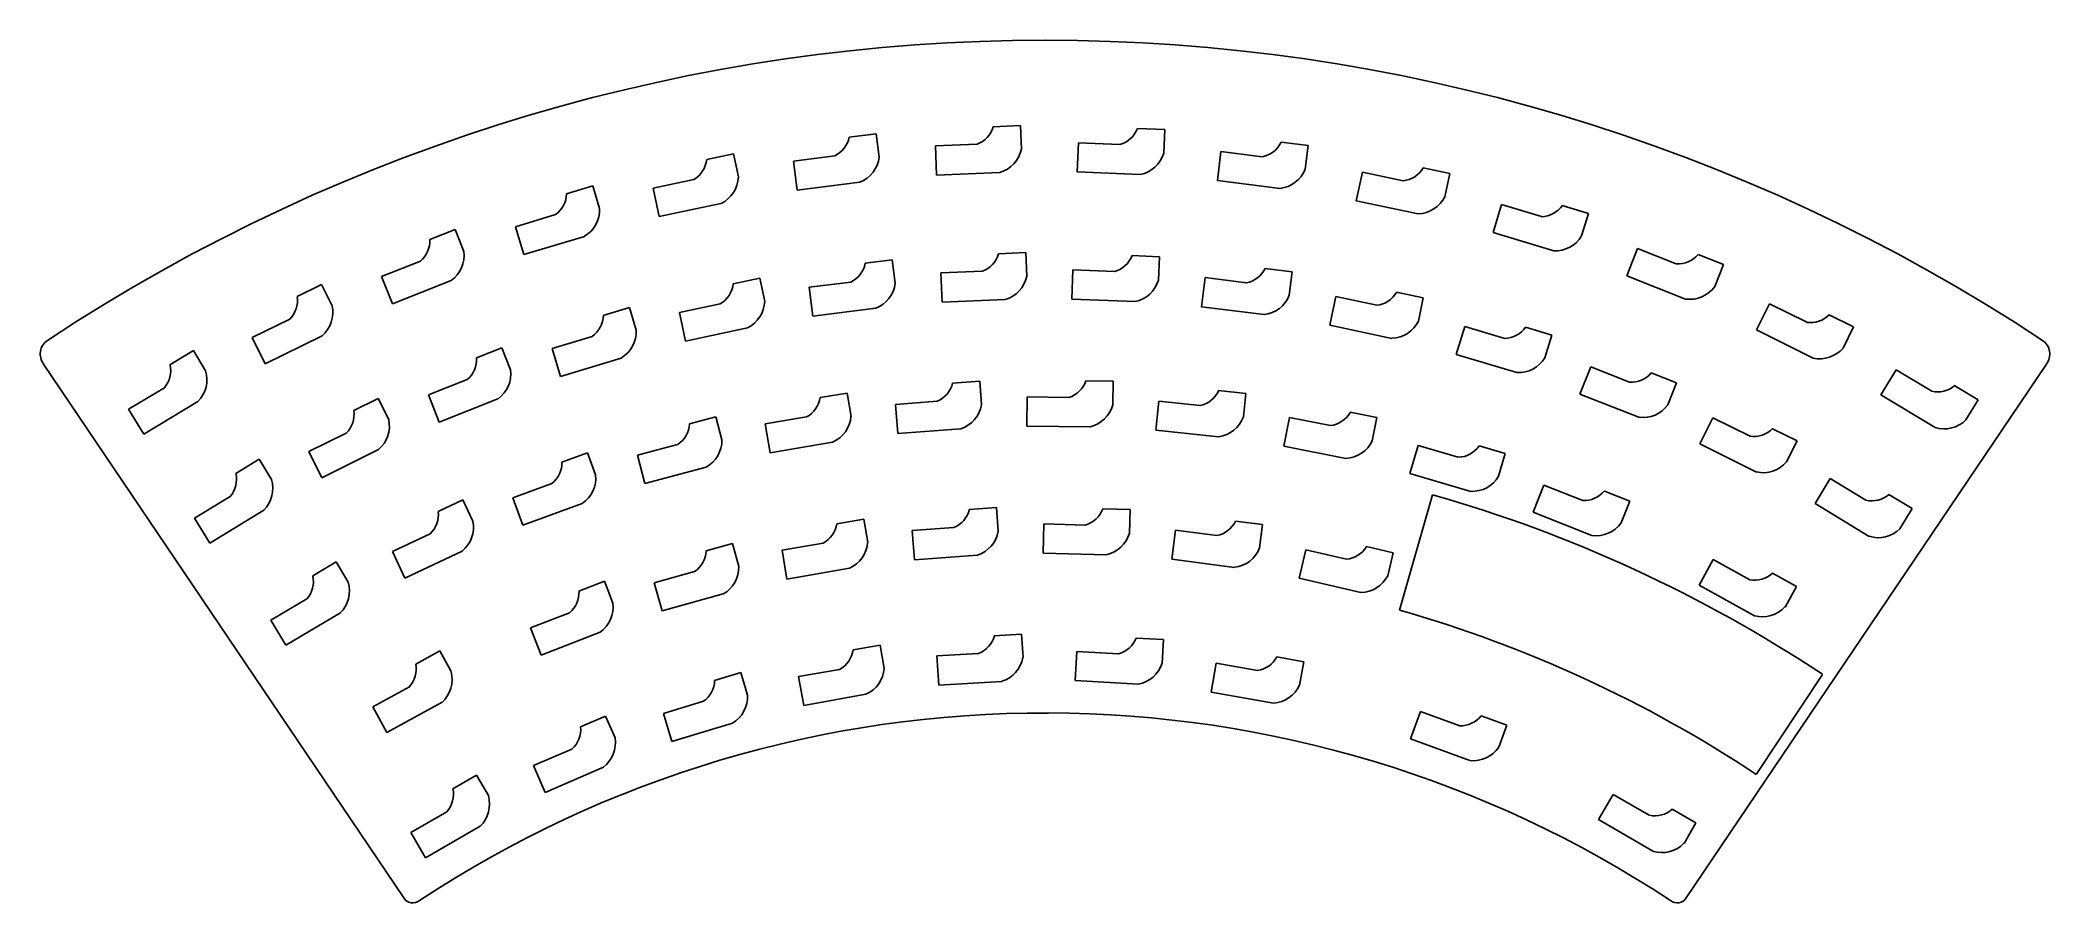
# Model space of a CAD drawing. Header units: millimetres. Extents: x -129 to 129, y 121 to 232.
import ezdxf

# ---------------------------------------------------------------- set-up
doc = ezdxf.new("R2010")
doc.units = ezdxf.units.MM

msp = doc.modelspace()

# ---------------------------------------------------------------- linework, layer by layer
at = {"color": 7, "linetype": 'Continuous', "lineweight": 25}
for p, q in [((-21.64, 220.03), (-25.11, 219.59)), ((-21.26, 217.03), (-21.64, 220.03)), ((-3.15, 221.07), (-6.65, 220.92)), ((-3.02, 218.05), (-3.15, 221.07)), ((15.36, 220.56), (11.86, 220.71)), ((15.23, 217.53), (15.36, 220.56)), ((-39.97, 217.45), (-43.4, 216.72)), ((-39.34, 214.49), (-39.97, 217.45)), ((-26.98, 217.19), (-32.28, 216.52)), ((-8.71, 218.69), (-14.05, 218.46)), ((-14.05, 218.46), (-13.9, 214.71)), ((4.28, 218.87), (4.12, 215.12)), ((9.62, 218.65), (4.28, 218.87)), ((22.58, 217.75), (22.11, 214.02)), ((27.88, 217.08), (22.58, 217.75)), ((33.76, 218.5), (30.29, 218.94)), ((33.38, 215.5), (33.76, 218.5)), ((-45.06, 214.17), (-50.29, 213.06)), ((-32.28, 216.52), (-31.81, 212.8)), ((-13.9, 214.71), (-5.78, 215.06)), ((4.12, 215.12), (12.23, 214.79)), ((22.11, 214.02), (30.16, 213.01)), ((40.72, 215.09), (39.94, 211.42)), ((45.95, 213.98), (40.72, 215.09)), ((51.93, 214.91), (48.5, 215.64)), ((51.3, 211.95), (51.93, 214.91)), ((-58.03, 213.34), (-61.38, 212.33)), ((-57.15, 210.44), (-58.03, 213.34)), ((-50.29, 213.06), (-49.51, 209.39)), ((-31.81, 212.8), (-23.76, 213.82)), ((39.94, 211.42), (47.88, 209.74)), ((-62.82, 209.65), (-67.94, 208.1)), ((-49.51, 209.39), (-41.57, 211.08)), ((58.57, 210.93), (57.49, 207.34)), ((63.7, 209.39), (58.57, 210.93)), ((69.73, 209.81), (66.37, 210.82)), ((68.85, 206.91), (69.73, 209.81)), ((-75.68, 207.74), (-78.94, 206.45)), ((-74.56, 204.92), (-75.68, 207.74)), ((-67.94, 208.1), (-66.86, 204.51)), ((-66.86, 204.51), (-59.08, 206.86)), ((57.49, 207.34), (65.26, 204.99)), ((-19.59, 203.84), (-23.07, 203.4)), ((-19.21, 200.84), (-19.59, 203.84)), ((-2.47, 204.77), (-5.97, 204.62)), ((-2.34, 201.74), (-2.47, 204.77)), ((14.68, 204.25), (11.18, 204.4)), ((14.55, 201.23), (14.68, 204.25)), ((76.02, 205.29), (74.64, 201.8)), ((80.99, 203.32), (76.02, 205.29)), ((87.04, 203.24), (83.78, 204.53)), ((-80.14, 203.66), (-85.12, 201.69)), ((-85.12, 201.69), (-83.73, 198.2)), ((-83.73, 198.2), (-76.19, 201.19)), ((-36.58, 201.49), (-40.01, 200.76)), ((-35.95, 198.52), (-36.58, 201.49)), ((-8.02, 202.38), (-13.37, 202.16)), ((-13.37, 202.16), (-13.21, 198.41)), ((3.59, 202.57), (3.44, 198.82)), ((8.94, 202.34), (3.59, 202.57)), ((20.53, 201.56), (20.06, 197.83)), ((25.84, 200.89), (20.53, 201.56)), ((31.72, 202.31), (28.24, 202.75)), ((31.34, 199.3), (31.72, 202.31)), ((74.64, 201.8), (82.19, 198.81)), ((85.92, 200.42), (87.04, 203.24)), ((-92.8, 200.68), (-95.93, 199.12)), ((-91.45, 197.96), (-92.8, 200.68)), ((-24.93, 201), (-30.24, 200.33)), ((-30.24, 200.33), (-29.77, 196.61)), ((-13.21, 198.41), (-5.1, 198.75)), ((3.44, 198.82), (11.55, 198.48)), ((37.32, 199.13), (36.54, 195.46)), ((42.56, 198.02), (37.32, 199.13)), ((48.53, 198.95), (45.11, 199.68)), ((47.9, 195.98), (48.53, 198.95)), ((-96.9, 196.24), (-101.7, 193.86)), ((-53.31, 197.72), (-56.67, 196.71)), ((-52.44, 194.82), (-53.31, 197.72)), ((-41.66, 198.21), (-46.9, 197.1)), ((-46.9, 197.1), (-46.12, 193.42)), ((-29.77, 196.61), (-21.71, 197.63)), ((20.06, 197.83), (28.12, 196.82)), ((92.93, 198.21), (91.26, 194.85)), ((97.72, 195.83), (92.93, 198.21)), ((103.74, 195.24), (100.6, 196.8)), ((-101.7, 193.86), (-100.03, 190.5)), ((-100.03, 190.5), (-92.75, 194.11)), ((-58.1, 194.03), (-63.22, 192.48)), ((-46.12, 193.42), (-38.17, 195.12)), ((36.54, 195.46), (44.49, 193.77)), ((53.86, 195.31), (52.77, 191.72)), ((58.98, 193.76), (53.86, 195.31)), ((65.01, 194.19), (61.66, 195.2)), ((64.14, 191.29), (65.01, 194.19)), ((91.26, 194.85), (98.54, 191.24)), ((102.39, 192.53), (103.74, 195.24)), ((-109.26, 192.21), (-112.26, 190.39)), ((-107.69, 189.62), (-109.26, 192.21)), ((-69.67, 192.57), (-72.93, 191.28)), ((-68.56, 189.75), (-69.67, 192.57)), ((-63.22, 192.48), (-62.14, 188.89)), ((-62.14, 188.89), (-54.37, 191.24)), ((52.77, 191.72), (60.55, 189.37)), ((-128.48, 190.48), (-82.27, 121.97)), ((-74.13, 188.49), (-79.11, 186.52)), ((-8.36, 188.28), (-11.85, 188.02)), ((-8.13, 185.26), (-8.36, 188.28)), ((8.74, 188.27), (5.24, 188.32)), ((8.7, 185.24), (8.74, 188.27)), ((70.01, 190.12), (68.63, 186.63)), ((74.99, 188.15), (70.01, 190.12)), ((81.03, 188.07), (77.77, 189.36)), ((82.27, 121.97), (128.48, 190.48)), ((109.19, 189.75), (107.25, 186.54)), ((113.77, 186.98), (109.19, 189.75)), ((-112.98, 187.44), (-117.56, 184.67)), ((-115.62, 181.46), (-108.67, 185.67)), ((-85.54, 186.06), (-88.68, 184.5)), ((-84.19, 183.35), (-85.54, 186.06)), ((-79.11, 186.52), (-77.73, 183.03)), ((-77.73, 183.03), (-70.18, 186.02)), ((-25.39, 186.75), (-28.84, 186.17)), ((-24.88, 183.76), (-25.39, 186.75)), ((-13.83, 185.71), (-19.17, 185.3)), ((-2.29, 186.27), (-2.34, 182.52)), ((3.06, 186.2), (-2.29, 186.27)), ((14.6, 185.71), (14.21, 181.98)), ((19.92, 185.15), (14.6, 185.71)), ((25.77, 186.7), (22.28, 187.07)), ((25.45, 183.69), (25.77, 186.7)), ((68.63, 186.63), (76.18, 183.64)), ((79.92, 185.25), (81.03, 188.07)), ((107.25, 186.54), (114.2, 182.33)), ((119.72, 185.89), (116.72, 187.7)), ((118.15, 183.3), (119.72, 185.89)), ((-117.56, 184.67), (-115.62, 181.46)), ((-42.21, 183.68), (-45.6, 182.79)), ((-41.44, 180.75), (-42.21, 183.68)), ((-30.6, 183.69), (-35.88, 182.8)), ((-19.17, 185.3), (-18.88, 181.55)), ((31.37, 183.62), (30.64, 179.94)), ((36.62, 182.58), (31.37, 183.62)), ((42.58, 183.6), (39.14, 184.28)), ((41.99, 180.62), (42.58, 183.6)), ((85.67, 183.59), (84, 180.23)), ((90.47, 181.21), (85.67, 183.59)), ((-89.65, 181.62), (-94.44, 179.24)), ((-35.88, 182.8), (-35.25, 179.1)), ((-18.88, 181.55), (-10.78, 182.18)), ((-2.34, 182.52), (5.78, 182.41)), ((14.21, 181.98), (22.28, 181.13)), ((96.49, 180.63), (93.35, 182.18)), ((95.14, 177.91), (96.49, 180.63)), ((-100.81, 178.25), (-103.81, 176.43)), ((-99.24, 175.66), (-100.81, 178.25)), ((-94.44, 179.24), (-92.77, 175.88)), ((-92.77, 175.88), (-85.5, 179.49)), ((-58.68, 179.1), (-61.98, 177.9)), ((-57.65, 176.25), (-58.68, 179.1)), ((-47.13, 180.16), (-52.3, 178.79)), ((-52.3, 178.79), (-51.34, 175.16)), ((-35.25, 179.1), (-27.25, 180.45)), ((30.64, 179.94), (38.61, 178.37)), ((47.88, 180.03), (46.82, 176.42)), ((53.02, 178.51), (47.88, 180.03)), ((59.05, 178.98), (55.68, 179.97)), ((58.19, 176.08), (59.05, 178.98)), ((84, 180.23), (91.28, 176.62)), ((-51.34, 175.16), (-43.49, 177.24)), ((46.82, 176.42), (54.62, 174.13)), ((100.74, 175.78), (98.79, 172.57)), ((105.31, 173.01), (100.74, 175.78)), ((-104.53, 173.48), (-109.11, 170.71)), ((-74.68, 173.04), (-77.85, 171.55)), ((-73.39, 170.3), (-74.68, 173.04)), ((-63.26, 175.15), (-68.29, 173.32)), ((-68.29, 173.32), (-67, 169.79)), ((45.49, 158.91), (49.73, 173.71)), ((64, 174.94), (62.62, 171.45)), ((68.98, 172.97), (64, 174.94)), ((75.02, 172.89), (71.77, 174.18)), ((73.91, 170.08), (75.02, 172.89)), ((111.26, 171.92), (108.26, 173.73)), ((-109.11, 170.71), (-107.16, 167.5)), ((-107.16, 167.5), (-100.22, 171.71)), ((-67, 169.79), (-59.37, 172.57)), ((-23.26, 170.58), (-26.72, 169.98)), ((-22.75, 167.6), (-23.26, 170.58)), ((-6.21, 172.05), (-9.7, 171.8)), ((-5.99, 169.03), (-6.21, 172.05)), ((10.91, 171.81), (7.41, 171.91)), ((10.83, 168.79), (10.91, 171.81)), ((27.92, 169.88), (24.45, 170.33)), ((62.62, 171.45), (70.17, 168.47)), ((98.79, 172.57), (105.74, 168.36)), ((109.69, 169.33), (111.26, 171.92)), ((-78.87, 168.69), (-83.72, 166.41)), ((-11.69, 169.5), (-17.03, 169.12)), ((-17.03, 169.12), (-16.76, 165.37)), ((-0.15, 169.97), (-0.25, 166.22)), ((5.2, 169.82), (-0.15, 169.97)), ((16.74, 169.15), (16.26, 165.42)), ((22.04, 168.47), (16.74, 169.15)), ((27.54, 166.88), (27.92, 169.88)), ((-90.93, 165.08), (-93.95, 163.29)), ((-89.39, 162.48), (-90.93, 165.08)), ((-83.72, 166.41), (-82.12, 163.02)), ((-82.12, 163.02), (-74.77, 166.48)), ((-40.09, 167.43), (-43.47, 166.49)), ((-39.28, 164.51), (-40.09, 167.43)), ((-28.47, 167.5), (-33.74, 166.59)), ((-33.74, 166.59), (-33.1, 162.89)), ((-16.76, 165.37), (-8.66, 165.96)), ((-0.25, 166.22), (7.87, 166)), ((16.26, 165.42), (24.31, 164.39)), ((33.45, 166.65), (32.61, 162.99)), ((38.67, 165.44), (33.45, 166.65)), ((44.66, 166.27), (41.24, 167.05)), ((43.98, 163.32), (44.66, 166.27)), ((85.73, 165.39), (83.92, 162.1)), ((90.42, 162.8), (85.73, 165.39)), ((-56.52, 162.62), (-59.79, 161.35)), ((-55.43, 159.79), (-56.52, 162.62)), ((-44.96, 163.84), (-50.12, 162.41)), ((-33.1, 162.89), (-25.1, 164.28)), ((32.61, 162.99), (40.52, 161.17)), ((96.4, 161.95), (93.33, 163.64)), ((-94.7, 160.35), (-99.3, 157.61)), ((-50.12, 162.41), (-49.12, 158.8)), ((-49.12, 158.8), (-41.29, 160.97)), ((83.92, 162.1), (91.03, 158.18)), ((94.94, 159.3), (96.4, 161.95)), ((-99.3, 157.61), (-97.38, 154.39)), ((-97.38, 154.39), (-90.4, 158.54)), ((-61.01, 158.57), (-66, 156.63)), ((-66, 156.63), (-64.64, 153.13)), ((-64.64, 153.13), (-57.07, 156.07)), ((-3, 155.82), (-6.5, 155.62)), ((-2.82, 152.8), (-3, 155.82)), ((15.2, 155.11), (11.7, 155.31)), ((15.02, 152.08), (15.2, 155.11)), ((-77.64, 153.66), (-80.71, 151.97)), ((-76.18, 151.01), (-77.64, 153.66)), ((-21.16, 154.41), (-24.61, 153.8)), ((-20.63, 151.43), (-21.16, 154.41)), ((-8.52, 153.35), (-13.86, 153.03)), ((-13.86, 153.03), (-13.64, 149.29)), ((4.09, 153.6), (3.87, 149.86)), ((9.43, 153.29), (4.09, 153.6)), ((33.19, 152.28), (29.74, 152.89)), ((32.66, 149.29), (33.19, 152.28)), ((-39.03, 150.88), (-42.39, 149.87)), ((-38.16, 147.98), (-39.03, 150.88)), ((-26.35, 151.3), (-31.62, 150.37)), ((-31.62, 150.37), (-30.96, 146.67)), ((-13.64, 149.29), (-5.53, 149.76)), ((3.87, 149.86), (11.98, 149.39)), ((21.98, 152.08), (21.33, 148.38)), ((27.25, 151.14), (21.98, 152.08)), ((91.25, 137.82), (99.75, 150.66)), ((-81.55, 149.05), (-86.24, 146.47)), ((-84.43, 143.18), (-77.32, 147.1)), ((-43.82, 147.2), (-48.95, 145.65)), ((-30.96, 146.67), (-22.97, 148.1)), ((21.33, 148.38), (29.33, 146.97)), ((-86.24, 146.47), (-84.43, 143.18)), ((-56.37, 145.3), (-59.58, 143.91)), ((-55.16, 142.52), (-56.37, 145.3)), ((-48.95, 145.65), (-47.86, 142.06)), ((-47.86, 142.06), (-40.09, 144.4)), ((48.18, 145.91), (46.89, 142.38)), ((53.21, 144.07), (48.18, 145.91)), ((59.26, 144.15), (55.97, 145.35)), ((46.89, 142.38), (54.52, 139.6)), ((58.22, 141.3), (59.26, 144.15)), ((-60.7, 141.08), (-65.61, 138.95)), ((-72.93, 137.73), (-75.96, 135.97)), ((-71.41, 135.11), (-72.93, 137.73)), ((-65.61, 138.95), (-64.11, 135.51)), ((-64.11, 135.51), (-56.66, 138.74)), ((72.91, 135.26), (71.02, 132.02)), ((77.53, 132.57), (72.91, 135.26)), ((-76.74, 133.03), (-81.37, 130.35)), ((71.02, 132.02), (78.05, 127.94)), ((83.5, 131.59), (80.47, 133.35)), ((81.98, 128.97), (83.5, 131.59)), ((-81.37, 130.35), (-79.48, 127.1)), ((-79.48, 127.1), (-72.46, 131.18))]:
    msp.add_line(p, q, dxfattribs=at)
for centre, radius, start, end in [((0, 0.17), 231.86, 56.4951, 123.5023), ((-28.44, 220.25), 3.39, 295.5601, 348.8925), ((-9.91, 221.85), 3.39, 290.7601, 344.0925), ((8.69, 221.9), 3.39, 285.9601, 339.2925), ((-46.77, 217.09), 3.39, 300.3601, 353.6925), ((-25.18, 217.5), 3.95, 291.1336, 353.0645), ((-6.89, 218.85), 3.95, 286.3336, 348.2645), ((11.44, 218.66), 3.95, 281.5336, 343.4645), ((27.23, 220.4), 3.39, 281.1601, 334.4925), ((-43.29, 214.63), 3.95, 295.9336, 357.8645), ((29.7, 216.93), 3.95, 276.7336, 338.6645), ((45.58, 217.35), 3.39, 276.3601, 329.6925), ((-64.77, 212.42), 3.39, 305.1601, 358.4925), ((47.75, 213.69), 3.95, 271.9336, 333.8645), ((-61.1, 210.26), 3.95, 300.7336, 2.6645), ((63.6, 212.77), 3.39, 271.5601, 324.8925), ((-82.32, 206.25), 3.39, 309.9601, 3.2925), ((65.46, 208.94), 3.95, 267.1336, 329.0645), ((-78.48, 204.41), 3.95, 305.5336, 7.4645), ((-9.22, 205.55), 3.39, 290.7601, 344.0925), ((8.01, 205.6), 3.39, 285.9601, 339.2925), ((81.18, 206.7), 3.39, 266.7601, 320.0925), ((-26.39, 204.05), 3.39, 295.5601, 348.8925), ((-6.21, 202.54), 3.95, 286.3336, 348.2645), ((10.76, 202.35), 3.95, 281.5336, 343.4645), ((25.18, 204.21), 3.39, 281.1601, 334.4925), ((-99.29, 198.64), 3.39, 314.7601, 8.0925), ((-43.37, 201.13), 3.39, 300.3601, 353.6925), ((-39.9, 198.67), 3.95, 295.9336, 357.8645), ((-23.14, 201.31), 3.95, 291.1336, 353.0645), ((27.65, 200.74), 3.95, 276.7336, 338.6645), ((42.18, 201.38), 3.39, 276.3601, 329.6925), ((82.72, 202.73), 3.95, 262.3336, 324.2645), ((-95.31, 197.12), 3.95, 310.3336, 12.2645), ((-60.05, 196.8), 3.39, 305.1601, 358.4925), ((44.36, 197.73), 3.95, 271.9336, 333.8645), ((98.2, 199.18), 3.39, 261.9601, 315.2925), ((-126.8, 191.76), 2.11, 123.9901, 217.2543), ((-56.39, 194.64), 3.95, 300.7336, 2.6645), ((58.89, 197.15), 3.39, 271.5601, 324.8925), ((126.8, 191.76), 2.11, 322.6991, 55.7699), ((-76.31, 191.08), 3.39, 309.9601, 3.2925), ((60.74, 193.32), 3.95, 267.1336, 329.0645), ((99.39, 195.1), 3.95, 257.5336, 319.4645), ((-115.56, 189.64), 3.39, 319.5601, 12.8925), ((-111.47, 188.46), 3.95, 315.1336, 17.0645), ((-72.47, 189.24), 3.95, 305.5336, 7.4645), ((2.04, 189.42), 3.39, 287.5601, 340.8925), ((75.18, 191.53), 3.39, 266.7601, 320.0925), ((-32.19, 186.68), 3.39, 297.9601, 351.2925), ((-15.14, 188.83), 3.39, 292.7601, 346.0925), ((19.2, 188.46), 3.39, 282.3601, 335.6925), ((114.52, 190.28), 3.39, 257.1601, 310.4925), ((-92.03, 184.03), 3.39, 314.7601, 8.0925), ((-88.06, 182.51), 3.95, 310.3336, 12.2645), ((-28.83, 184.08), 3.95, 293.5336, 355.4645), ((-12.02, 185.93), 3.95, 288.3336, 350.2645), ((4.88, 186.26), 3.95, 283.1336, 345.0645), ((21.74, 185.05), 3.95, 277.9336, 339.8645), ((36.2, 185.94), 3.39, 277.1601, 330.4925), ((76.71, 187.56), 3.95, 262.3336, 324.2645), ((115.37, 186.11), 3.95, 252.7336, 314.6645), ((-48.98, 182.99), 3.39, 303.1601, 356.4925), ((-45.39, 180.71), 3.95, 298.7336, 0.6645), ((38.42, 182.32), 3.95, 272.7336, 334.6645), ((90.94, 184.57), 3.39, 261.9601, 315.2925), ((-65.36, 177.8), 3.39, 308.3601, 1.6925), ((52.9, 181.9), 3.39, 271.9601, 325.2925), ((92.13, 180.48), 3.95, 257.5336, 319.4645), ((-107.11, 175.68), 3.39, 319.5601, 12.8925), ((-103.02, 174.5), 3.95, 315.1336, 17.0645), ((-61.58, 175.85), 3.95, 303.9336, 5.8645), ((54.79, 178.08), 3.95, 267.5336, 329.4645), ((0.35, 0.76), 179.86, 56.4529, 74.0653), ((69.17, 176.36), 3.39, 266.7601, 320.0925), ((106.07, 176.31), 3.39, 257.1601, 310.4925), ((-81.21, 171.15), 3.39, 313.5601, 6.8925), ((-77.27, 169.54), 3.95, 309.1336, 11.0645), ((-12.98, 172.63), 3.39, 292.4601, 345.7925), ((4.23, 173.06), 3.39, 286.7601, 340.0925), ((21.39, 171.79), 3.39, 281.0601, 334.3925), ((-30.07, 170.48), 3.39, 298.1601, 351.4925), ((-26.69, 167.89), 3.95, 293.7336, 355.6645), ((-9.88, 169.71), 3.95, 288.0336, 349.9645), ((7.02, 169.86), 3.95, 282.3336, 344.2645), ((70.7, 172.39), 3.95, 262.3336, 324.2645), ((106.91, 172.14), 3.95, 252.7336, 314.6645), ((-46.85, 166.66), 3.39, 303.8601, 357.1925), ((23.86, 168.32), 3.95, 276.6336, 338.5645), ((38.35, 168.81), 3.39, 275.3601, 328.6925), ((-97.25, 162.56), 3.39, 319.0661, 12.3985), ((-93.18, 161.35), 3.95, 314.6396, 16.5705), ((-43.23, 164.41), 3.95, 299.4336, 1.3645), ((40.46, 165.12), 3.95, 270.9336, 332.8645), ((91.03, 166.13), 3.39, 259.4541, 312.7865), ((-63.17, 161.18), 3.39, 309.5601, 2.8925), ((-59.35, 159.31), 3.95, 305.1336, 7.0645), ((0.32, 0.7), 164.53, 56.4529, 74.0653), ((92.05, 162), 3.95, 255.0276, 316.9585), ((-9.77, 156.49), 3.39, 291.7101, 345.0425), ((8.55, 156.56), 3.39, 285.0101, 338.3425), ((-27.96, 154.28), 3.39, 298.4101, 351.7425), ((-6.71, 153.54), 3.95, 287.2836, 349.2145), ((26.76, 154.5), 3.39, 278.3101, 331.6425), ((-84.04, 151.35), 3.39, 317.2001, 10.5325), ((-80, 150), 3.95, 312.7736, 14.7045), ((-45.77, 149.97), 3.39, 305.1101, 358.4425), ((-24.57, 151.71), 3.95, 293.9836, 355.9145), ((11.25, 153.27), 3.95, 280.5836, 342.5145), ((-42.11, 147.8), 3.95, 300.6836, 2.6145), ((29.06, 150.91), 3.95, 273.8836, 335.8145), ((-0.15, 0.38), 145.32, 89.776, 123.4484), ((0.16, 0.4), 145.3, 56.5501, 89.8966), ((53.31, 147.45), 3.39, 268.2601, 321.5925), ((-62.95, 143.6), 3.39, 311.8101, 5.1425), ((-59.06, 141.88), 3.95, 307.3836, 9.3145), ((54.95, 143.53), 3.95, 263.8336, 325.7645), ((-79.28, 135.28), 3.39, 318.5101, 11.8425), ((-75.21, 134.02), 3.95, 314.0836, 16.0145), ((78.23, 135.89), 3.39, 258.2101, 311.5425), ((79.15, 131.74), 3.95, 253.7836, 315.7145), ((-81.1, 122.74), 1.4, 213.7325, 307.5759), ((81.1, 122.74), 1.4, 232.4241, 326.2675)]:
    msp.add_arc(centre, radius, start, end, dxfattribs=at)

doc.saveas('drawing.dxf')
